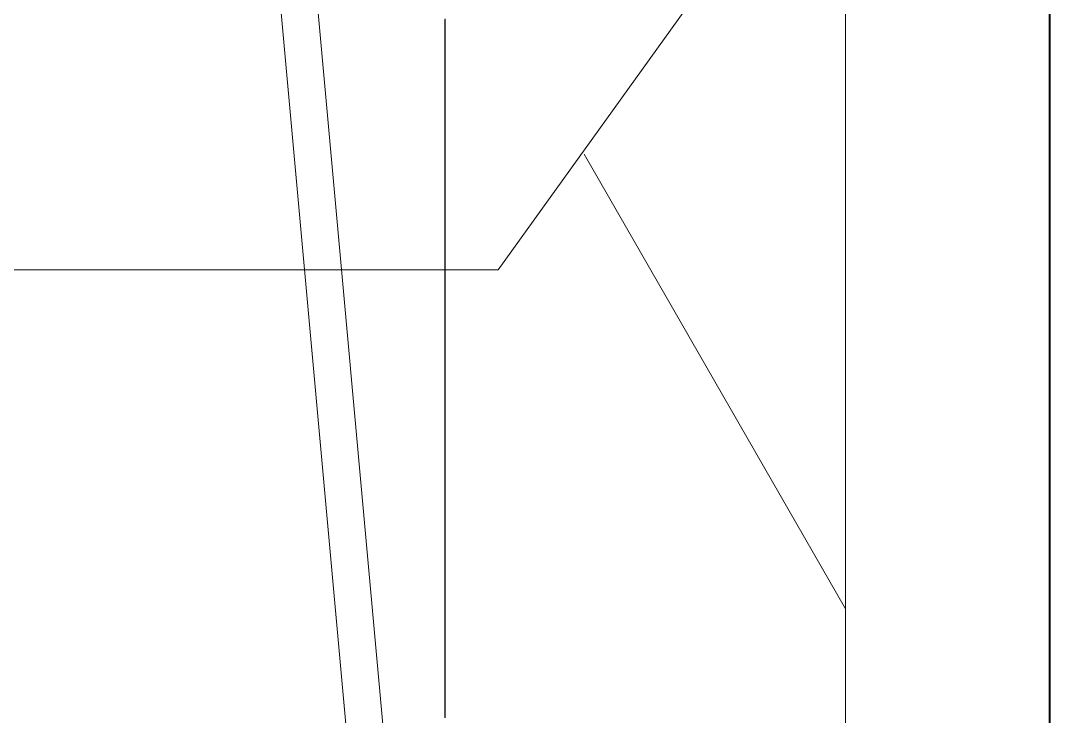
# Model space of a CAD drawing. Extents: x 65572 to 72871, y 30718 to 33858.
# Drawn here: x 65707.98 to 65710.501, y 32284.437 to 32286.141 of the extents above; entities that cross this region are included whole.
import ezdxf

# ---------------------------------------------------------------- set-up
doc = ezdxf.new("R2010")
doc.units = 0
doc.header["$LTSCALE"] = 0.5
doc.header["$MEASUREMENT"] = 0
doc.layers.get('0').update_dxf_attribs({"color": 20, "linetype": 'CONTINUOUS'})
for name, color, linetype, lineweight in [('Framing', 142, 'CONTINUOUS', 13), ('Layout', 154, 'CONTINUOUS', 5), ('Structure', 7, 'CONTINUOUS', 40)]:
    doc.layers.add(name, color=color, linetype=linetype, lineweight=lineweight)

# ---------------------------------------------------------------- blocks, each defined once
blk = doc.blocks.new('12fstg01')
at = {"color": 0, "linetype": 'ByBlock'}
for p, q in [((0.181428, 0.017898), (0.181428, 0.056002)), ((0.206338, 0), (0.181428, 0.017898)), ((0.163991, 0), (0.187379, 0.01347)), ((0.119707, 0), (0.163991, 0))]:
    blk.add_line(p, q, dxfattribs=at)

msp = doc.modelspace()

# ---------------------------------------------------------------- linework, layer by layer
at = {"layer": 'Framing'}
msp.add_line((65710.00134, 32435.914212), (65710.00134, 32239.968035), dxfattribs=at)
at = {"layer": 'Layout', "linetype": 'ByBlock'}
for p, q in [((65708.020239, 32293.740525), (65709.019922, 32282.744013)), ((65709.020244, 32282.739827), (65708.020239, 32293.739881)), ((65708.020239, 32292.738824), (65709.019922, 32281.742312))]:
    msp.add_line(p, q, dxfattribs=at)
msp.add_lwpolyline([(65709.019922, 32284.434115), (65709.019922, 32284.437397), (65709.019922, 32284.440678), (65709.019922, 32284.44396), (65709.019922, 32284.447242), (65709.019922, 32284.450524), (65709.019922, 32284.453805), (65709.019922, 32284.457087), (65709.019922, 32284.460369), (65709.019922, 32284.463651), (65709.019922, 32284.466932), (65709.019922, 32284.470214), (65709.019922, 32284.473496), (65709.019922, 32284.476777), (65709.019922, 32284.480059), (65709.019922, 32284.483341), (65709.019922, 32284.486623), (65709.019922, 32284.489904), (65709.019922, 32284.493186), (65709.019922, 32284.496468), (65709.019922, 32284.49975), (65709.019922, 32284.503031), (65709.019922, 32284.506313), (65709.019922, 32284.509595), (65709.019922, 32284.512877), (65709.019922, 32284.516158), (65709.019922, 32284.51944), (65709.019922, 32284.522722), (65709.019922, 32284.526003), (65709.019922, 32284.529285), (65709.019922, 32284.532567), (65709.019922, 32284.535849), (65709.019922, 32284.53913), (65709.019922, 32284.542412), (65709.019922, 32284.545694), (65709.019922, 32284.548976), (65709.019922, 32284.552257), (65709.019922, 32284.555539), (65709.019922, 32284.558821), (65709.019922, 32284.562103), (65709.019922, 32284.565384), (65709.019922, 32284.568666), (65709.019922, 32284.571948), (65709.019922, 32284.575229), (65709.019922, 32284.578511), (65709.019922, 32284.581793), (65709.019922, 32284.585075), (65709.019922, 32284.588356), (65709.019922, 32284.591638), (65709.019922, 32284.59492), (65709.019922, 32284.598202), (65709.019922, 32284.601483), (65709.019922, 32284.604765), (65709.019922, 32284.608047), (65709.019922, 32284.611329), (65709.019922, 32284.61461), (65709.019922, 32284.617892), (65709.019922, 32284.621174), (65709.019922, 32284.624455), (65709.019922, 32284.627737), (65709.019922, 32284.631019), (65709.019922, 32284.634301), (65709.019922, 32284.637582), (65709.019922, 32284.640864), (65709.019922, 32284.644146), (65709.019922, 32284.647428), (65709.019922, 32284.650709), (65709.019922, 32284.653991), (65709.019922, 32284.657273), (65709.019922, 32284.660555), (65709.019922, 32284.663836), (65709.019922, 32284.667118), (65709.019922, 32284.6704), (65709.019922, 32284.673682), (65709.019922, 32284.676963), (65709.019922, 32284.680245), (65709.019922, 32284.683527), (65709.019922, 32284.686808), (65709.019922, 32284.69009), (65709.019922, 32284.693372), (65709.019922, 32284.696654), (65709.019922, 32284.699935), (65709.019922, 32284.703217), (65709.019922, 32284.706499), (65709.019922, 32284.709781), (65709.019922, 32284.713062), (65709.019922, 32284.716344), (65709.019922, 32284.719626), (65709.019922, 32284.722908), (65709.019922, 32284.726189), (65709.019922, 32284.729471), (65709.019922, 32284.732753), (65709.019922, 32284.736034), (65709.019922, 32284.739316), (65709.019922, 32284.742598), (65709.019922, 32284.74588), (65709.019922, 32284.749161), (65709.019922, 32284.752443), (65709.019922, 32284.755725), (65709.019922, 32284.759007), (65709.019922, 32284.762288), (65709.019922, 32284.76557), (65709.019922, 32284.768852), (65709.019922, 32284.772134), (65709.019922, 32284.775415), (65709.019922, 32284.778697), (65709.019922, 32284.781979), (65709.019922, 32284.78526), (65709.019922, 32284.788542), (65709.019922, 32284.791824), (65709.019922, 32284.795106), (65709.019922, 32284.798387), (65709.019922, 32284.801669), (65709.019922, 32284.804951), (65709.019922, 32284.808233), (65709.019922, 32284.811514), (65709.019922, 32284.814796), (65709.019922, 32284.818078), (65709.019922, 32284.82136), (65709.019922, 32284.824641), (65709.019922, 32284.827923), (65709.019922, 32284.831205), (65709.019922, 32284.834486), (65709.019922, 32284.837768), (65709.019922, 32284.84105), (65709.019922, 32284.844332), (65709.019922, 32284.847613), (65709.019922, 32284.850895), (65709.019922, 32284.854177), (65709.019922, 32284.857459), (65709.019922, 32284.86074), (65709.019922, 32284.864022), (65709.019922, 32284.867304), (65709.019922, 32284.870586), (65709.019922, 32284.873867), (65709.019922, 32284.877149), (65709.019922, 32284.880431), (65709.019922, 32284.883713), (65709.019922, 32284.886994), (65709.019922, 32284.890276), (65709.019922, 32284.893558), (65709.019922, 32284.896839), (65709.019922, 32284.900121), (65709.019922, 32284.903403), (65709.019922, 32284.906685), (65709.019922, 32284.909966), (65709.019922, 32284.913248), (65709.019922, 32284.91653), (65709.019922, 32284.919812), (65709.019922, 32284.923093), (65709.019922, 32284.926375), (65709.019922, 32284.929657), (65709.019922, 32284.932939), (65709.019922, 32284.93622), (65709.019922, 32284.939502), (65709.019922, 32284.942784), (65709.019922, 32284.946065), (65709.019922, 32284.949347), (65709.019922, 32284.952629), (65709.019922, 32284.955911), (65709.019922, 32284.959192), (65709.019922, 32284.962474), (65709.019922, 32284.965756), (65709.019922, 32284.969038), (65709.019922, 32284.972319), (65709.019922, 32284.975601), (65709.019922, 32284.978883), (65709.019922, 32284.982165), (65709.019922, 32284.985446), (65709.019922, 32284.988728), (65709.019922, 32284.99201), (65709.019922, 32284.995291), (65709.019922, 32284.998573), (65709.019922, 32285.001855), (65709.019922, 32285.005137), (65709.019922, 32285.008418), (65709.019922, 32285.0117), (65709.019922, 32285.014982), (65709.019922, 32285.018264), (65709.019922, 32285.021545), (65709.019922, 32285.024827), (65709.019922, 32285.028109), (65709.019922, 32285.031391), (65709.019922, 32285.034672), (65709.019922, 32285.037954), (65709.019922, 32285.041236), (65709.019922, 32285.044517), (65709.019922, 32285.047799), (65709.019922, 32285.051081), (65709.019922, 32285.054363), (65709.019922, 32285.057644), (65709.019922, 32285.060926), (65709.019922, 32285.064208), (65709.019922, 32285.06749), (65709.019922, 32285.070771), (65709.019922, 32285.074053), (65709.019922, 32285.077335), (65709.019922, 32285.080617), (65709.019922, 32285.083898), (65709.019922, 32285.08718), (65709.019922, 32285.090462), (65709.019922, 32285.093743), (65709.019922, 32285.097025), (65709.019922, 32285.100307), (65709.019922, 32285.103589), (65709.019922, 32285.10687), (65709.019922, 32285.110152), (65709.019922, 32285.113434), (65709.019922, 32285.116716), (65709.019922, 32285.119997), (65709.019922, 32285.123279), (65709.019922, 32285.126561), (65709.019922, 32285.129843), (65709.019922, 32285.133124), (65709.019922, 32285.136406), (65709.019922, 32285.139688), (65709.019922, 32285.14297), (65709.019922, 32285.146251), (65709.019922, 32285.149533), (65709.019922, 32285.152815), (65709.019922, 32285.156096), (65709.019922, 32285.159378), (65709.019922, 32285.16266), (65709.019922, 32285.165942), (65709.019922, 32285.169223), (65709.019922, 32285.172505), (65709.019922, 32285.175787), (65709.019922, 32285.179069), (65709.019922, 32285.18235), (65709.019922, 32285.185632), (65709.019922, 32285.188914), (65709.019922, 32285.192196), (65709.019922, 32285.195477), (65709.019922, 32285.198759), (65709.019922, 32285.202041), (65709.019922, 32285.205322), (65709.019922, 32285.208604), (65709.019922, 32285.211886), (65709.019922, 32285.215168), (65709.019922, 32285.218449), (65709.019922, 32285.221731), (65709.019922, 32285.225013), (65709.019922, 32285.228295), (65709.019922, 32285.231576), (65709.019922, 32285.234858), (65709.019922, 32285.23814), (65709.019922, 32285.241422), (65709.019922, 32285.244703), (65709.019922, 32285.247985), (65709.019922, 32285.251267), (65709.019922, 32285.254548), (65709.019922, 32285.25783), (65709.019922, 32285.261112), (65709.019922, 32285.264394), (65709.019922, 32285.267675), (65709.019922, 32285.270957), (65709.019922, 32285.274239), (65709.019922, 32285.277521), (65709.019922, 32285.280802), (65709.019922, 32285.284084), (65709.019922, 32285.287366), (65709.019922, 32285.290648), (65709.019922, 32285.293929), (65709.019922, 32285.297211), (65709.019922, 32285.300493), (65709.019922, 32285.303774), (65709.019922, 32285.307056), (65709.019922, 32285.310338), (65709.019922, 32285.31362), (65709.019922, 32285.316901), (65709.019922, 32285.320183), (65709.019922, 32285.323465), (65709.019922, 32285.326747), (65709.019922, 32285.330028), (65709.019922, 32285.33331), (65709.019922, 32285.336592), (65709.019922, 32285.339874), (65709.019922, 32285.343155), (65709.019922, 32285.346437), (65709.019922, 32285.349719), (65709.019922, 32285.353001), (65709.019922, 32285.356282), (65709.019922, 32285.359564), (65709.019922, 32285.363386), (65709.019922, 32285.367747), (65709.019922, 32285.372109), (65709.019922, 32285.376471), (65709.019922, 32285.380832), (65709.019922, 32285.385194), (65709.019922, 32285.389556), (65709.019922, 32285.393917), (65709.019922, 32285.398279), (65709.019922, 32285.40264), (65709.019922, 32285.407002), (65709.019922, 32285.411364), (65709.019922, 32285.415725), (65709.019922, 32285.420087), (65709.019922, 32285.424449), (65709.019922, 32285.42881), (65709.019922, 32285.433172), (65709.019922, 32285.437534), (65709.019922, 32285.441895), (65709.019922, 32285.446257), (65709.019922, 32285.450619), (65709.019922, 32285.45498), (65709.019922, 32285.459342), (65709.019922, 32285.463704), (65709.019922, 32285.468065), (65709.019922, 32285.472427), (65709.019922, 32285.476789), (65709.019922, 32285.48115), (65709.019922, 32285.485512), (65709.019922, 32285.489873), (65709.019922, 32285.494235), (65709.019922, 32285.498597), (65709.019922, 32285.502958), (65709.019922, 32285.50732), (65709.019922, 32285.511682), (65709.019922, 32285.516043), (65709.019922, 32285.520405), (65709.019922, 32285.524767), (65709.019922, 32285.529128), (65709.019922, 32285.53349), (65709.019922, 32285.537852), (65709.019922, 32285.542213), (65709.019922, 32285.546575), (65709.019922, 32285.550937), (65709.019922, 32285.555298), (65709.019922, 32285.55966), (65709.019922, 32285.564021), (65709.019922, 32285.568383), (65709.019922, 32285.572745), (65709.019922, 32285.577106), (65709.019922, 32285.581468), (65709.019922, 32285.58583), (65709.019922, 32285.590191), (65709.019922, 32285.594553), (65709.019922, 32285.598915), (65709.019922, 32285.603276), (65709.019922, 32285.607638), (65709.019922, 32285.612), (65709.019922, 32285.616361), (65709.019922, 32285.620723), (65709.019922, 32285.625085), (65709.019922, 32285.629446), (65709.019922, 32285.633808), (65709.019922, 32285.638169), (65709.019922, 32285.642531), (65709.019922, 32285.646893), (65709.019922, 32285.651254), (65709.019922, 32285.655616), (65709.019922, 32285.659978), (65709.019922, 32285.664339), (65709.019922, 32285.668701), (65709.019922, 32285.673063), (65709.019922, 32285.677424), (65709.019922, 32285.681786), (65709.019922, 32285.686148), (65709.019922, 32285.690509), (65709.019922, 32285.694871), (65709.019922, 32285.699233), (65709.019922, 32285.703594), (65709.019922, 32285.707956), (65709.019922, 32285.712317), (65709.019922, 32285.716679), (65709.019922, 32285.721041), (65709.019922, 32285.725402), (65709.019922, 32285.729764), (65709.019922, 32285.734126), (65709.019922, 32285.738487), (65709.019922, 32285.742849), (65709.019922, 32285.747211), (65709.019922, 32285.751572), (65709.019922, 32285.755934), (65709.019922, 32285.760296), (65709.019922, 32285.764657), (65709.019922, 32285.769019), (65709.019922, 32285.773381), (65709.019922, 32285.777742), (65709.019922, 32285.782104), (65709.019922, 32285.786466), (65709.019922, 32285.790827), (65709.019922, 32285.795189), (65709.019922, 32285.79955), (65709.019922, 32285.803912), (65709.019922, 32285.808274), (65709.019922, 32285.812635), (65709.019922, 32285.816997), (65709.019922, 32285.821359), (65709.019922, 32285.82572), (65709.019922, 32285.830082), (65709.019922, 32285.834444), (65709.019922, 32285.838805), (65709.019922, 32285.843167), (65709.019922, 32285.847529), (65709.019922, 32285.85189), (65709.019922, 32285.856252), (65709.019922, 32285.860614), (65709.019922, 32285.864975), (65709.019922, 32285.869337), (65709.019922, 32285.873698), (65709.019922, 32285.87806), (65709.019922, 32285.882422), (65709.019922, 32285.886783), (65709.019922, 32285.891145), (65709.019922, 32285.895507), (65709.019922, 32285.899868), (65709.019922, 32285.90423), (65709.019922, 32285.908592), (65709.019922, 32285.912953), (65709.019922, 32285.917315), (65709.019922, 32285.921677), (65709.019922, 32285.926038), (65709.019922, 32285.9304), (65709.019922, 32285.934762), (65709.019922, 32285.939123), (65709.019922, 32285.943485), (65709.019922, 32285.947846), (65709.019922, 32285.952208), (65709.019922, 32285.95657), (65709.019922, 32285.960931), (65709.019922, 32285.965293), (65709.019922, 32285.969655), (65709.019922, 32285.974016), (65709.019922, 32285.978378), (65709.019922, 32285.98274), (65709.019922, 32285.987101), (65709.019922, 32285.991463), (65709.019922, 32285.995825), (65709.019922, 32286.000186), (65709.019922, 32286.004548), (65709.019922, 32286.00891), (65709.019922, 32286.013271), (65709.019922, 32286.017633), (65709.019922, 32286.021994), (65709.019922, 32286.026356), (65709.019922, 32286.030718), (65709.019922, 32286.035079), (65709.019922, 32286.039441), (65709.019922, 32286.043803), (65709.019922, 32286.048164), (65709.019922, 32286.052526), (65709.019922, 32286.056888), (65709.019922, 32286.061249), (65709.019922, 32286.065611), (65709.019922, 32286.069973), (65709.019922, 32286.074334), (65709.019922, 32286.078696), (65709.019922, 32286.083058), (65709.019922, 32286.087419), (65709.019922, 32286.091781), (65709.019922, 32286.096143), (65709.019922, 32286.100504), (65709.019922, 32286.104866), (65709.019922, 32286.109227), (65709.019922, 32286.113589), (65709.019922, 32286.117951), (65709.019922, 32286.122312), (65709.019922, 32286.126674), (65709.019922, 32286.131036), (65709.019922, 32286.135397), (65709.019922, 32286.139759), (65709.019922, 32286.144121)], dxfattribs=at)
at = {"layer": 'Layout', "linetype": 'ByBlock', "flags": 128}
msp.add_lwpolyline([(65709.020244, 32284.433756), (65709.020244, 32284.437039), (65709.020244, 32284.440322), (65709.020244, 32284.443604), (65709.020244, 32284.446887), (65709.020244, 32284.45017), (65709.020244, 32284.453453), (65709.020244, 32284.456736), (65709.020244, 32284.460018), (65709.020244, 32284.463301), (65709.020244, 32284.466584), (65709.020244, 32284.469867), (65709.020244, 32284.47315), (65709.020244, 32284.476432), (65709.020244, 32284.479715), (65709.020244, 32284.482998), (65709.020244, 32284.486281), (65709.020244, 32284.489564), (65709.020244, 32284.492846), (65709.020244, 32284.496129), (65709.020244, 32284.499412), (65709.020244, 32284.502695), (65709.020244, 32284.505977), (65709.020244, 32284.50926), (65709.020244, 32284.512543), (65709.020244, 32284.515826), (65709.020244, 32284.519109), (65709.020244, 32284.522391), (65709.020244, 32284.525674), (65709.020244, 32284.528957), (65709.020244, 32284.53224), (65709.020244, 32284.535523), (65709.020244, 32284.538805), (65709.020244, 32284.542088), (65709.020244, 32284.545371), (65709.020244, 32284.548654), (65709.020244, 32284.551937), (65709.020244, 32284.555219), (65709.020244, 32284.558502), (65709.020244, 32284.561785), (65709.020244, 32284.565068), (65709.020244, 32284.568351), (65709.020244, 32284.571633), (65709.020244, 32284.574916), (65709.020244, 32284.578199), (65709.020244, 32284.581482), (65709.020244, 32284.584764), (65709.020244, 32284.588047), (65709.020244, 32284.59133), (65709.020244, 32284.594613), (65709.020244, 32284.597896), (65709.020244, 32284.601178), (65709.020244, 32284.604461), (65709.020244, 32284.607744), (65709.020244, 32284.611027), (65709.020244, 32284.61431), (65709.020244, 32284.617592), (65709.020244, 32284.620875), (65709.020244, 32284.624158), (65709.020244, 32284.627441), (65709.020244, 32284.630724), (65709.020244, 32284.634006), (65709.020244, 32284.637289), (65709.020244, 32284.640572), (65709.020244, 32284.643855), (65709.020244, 32284.647137), (65709.020244, 32284.65042), (65709.020244, 32284.653703), (65709.020244, 32284.656986), (65709.020244, 32284.660269), (65709.020244, 32284.663551), (65709.020244, 32284.666834), (65709.020244, 32284.670117), (65709.020244, 32284.6734), (65709.020244, 32284.676683), (65709.020244, 32284.679965), (65709.020244, 32284.683248), (65709.020244, 32284.686531), (65709.020244, 32284.689814), (65709.020244, 32284.693097), (65709.020244, 32284.696379), (65709.020244, 32284.699662), (65709.020244, 32284.702945), (65709.020244, 32284.706228), (65709.020244, 32284.709511), (65709.020244, 32284.712793), (65709.020244, 32284.716076), (65709.020244, 32284.719359), (65709.020244, 32284.722642), (65709.020244, 32284.725924), (65709.020244, 32284.729207), (65709.020244, 32284.73249), (65709.020244, 32284.735773), (65709.020244, 32284.739056), (65709.020244, 32284.742338), (65709.020244, 32284.745621), (65709.020244, 32284.748904), (65709.020244, 32284.752187), (65709.020244, 32284.75547), (65709.020244, 32284.758752), (65709.020244, 32284.762035), (65709.020244, 32284.765318), (65709.020244, 32284.768601), (65709.020244, 32284.771884), (65709.020244, 32284.775166), (65709.020244, 32284.778449), (65709.020244, 32284.781732), (65709.020244, 32284.785015), (65709.020244, 32284.788298), (65709.020244, 32284.79158), (65709.020244, 32284.794863), (65709.020244, 32284.798146), (65709.020244, 32284.801429), (65709.020244, 32284.804711), (65709.020244, 32284.807994), (65709.020244, 32284.811277), (65709.020244, 32284.81456), (65709.020244, 32284.817843), (65709.020244, 32284.821125), (65709.020244, 32284.824408), (65709.020244, 32284.827691), (65709.020244, 32284.830974), (65709.020244, 32284.834257), (65709.020244, 32284.837539), (65709.020244, 32284.840822), (65709.020244, 32284.844105), (65709.020244, 32284.847388), (65709.020244, 32284.850671), (65709.020244, 32284.853953), (65709.020244, 32284.857236), (65709.020244, 32284.860519), (65709.020244, 32284.863802), (65709.020244, 32284.867085), (65709.020244, 32284.870367), (65709.020244, 32284.87365), (65709.020244, 32284.876933), (65709.020244, 32284.880216), (65709.020244, 32284.883498), (65709.020244, 32284.886781), (65709.020244, 32284.890064), (65709.020244, 32284.893347), (65709.020244, 32284.89663), (65709.020244, 32284.899912), (65709.020244, 32284.903195), (65709.020244, 32284.906478), (65709.020244, 32284.909761), (65709.020244, 32284.913044), (65709.020244, 32284.916326), (65709.020244, 32284.919609), (65709.020244, 32284.922892), (65709.020244, 32284.926175), (65709.020244, 32284.929458), (65709.020244, 32284.93274), (65709.020244, 32284.936023), (65709.020244, 32284.939306), (65709.020244, 32284.942589), (65709.020244, 32284.945872), (65709.020244, 32284.949154), (65709.020244, 32284.952437), (65709.020244, 32284.95572), (65709.020244, 32284.959003), (65709.020244, 32284.962285), (65709.020244, 32284.965568), (65709.020244, 32284.968851), (65709.020244, 32284.972134), (65709.020244, 32284.975417), (65709.020244, 32284.978699), (65709.020244, 32284.981982), (65709.020244, 32284.985265), (65709.020244, 32284.988548), (65709.020244, 32284.991831), (65709.020244, 32284.995113), (65709.020244, 32284.998396), (65709.020244, 32285.001679), (65709.020244, 32285.004962), (65709.020244, 32285.008245), (65709.020244, 32285.011527), (65709.020244, 32285.01481), (65709.020244, 32285.018093), (65709.020244, 32285.021376), (65709.020244, 32285.024659), (65709.020244, 32285.027941), (65709.020244, 32285.031224), (65709.020244, 32285.034507), (65709.020244, 32285.03779), (65709.020244, 32285.041072), (65709.020244, 32285.044355), (65709.020244, 32285.047638), (65709.020244, 32285.050921), (65709.020244, 32285.054204), (65709.020244, 32285.057486), (65709.020244, 32285.060769), (65709.020244, 32285.064052), (65709.020244, 32285.067335), (65709.020244, 32285.070618), (65709.020244, 32285.0739), (65709.020244, 32285.077183), (65709.020244, 32285.080466), (65709.020244, 32285.083749), (65709.020244, 32285.087032), (65709.020244, 32285.090314), (65709.020244, 32285.093597), (65709.020244, 32285.09688), (65709.020244, 32285.100163), (65709.020244, 32285.103445), (65709.020244, 32285.106728), (65709.020244, 32285.110011), (65709.020244, 32285.113294), (65709.020244, 32285.116577), (65709.020244, 32285.119859), (65709.020244, 32285.123142), (65709.020244, 32285.126425), (65709.020244, 32285.129708), (65709.020244, 32285.132991), (65709.020244, 32285.136273), (65709.020244, 32285.139556), (65709.020244, 32285.142839), (65709.020244, 32285.146122), (65709.020244, 32285.149405), (65709.020244, 32285.152687), (65709.020244, 32285.15597), (65709.020244, 32285.159253), (65709.020244, 32285.162536), (65709.020244, 32285.165819), (65709.020244, 32285.169101), (65709.020244, 32285.172384), (65709.020244, 32285.175667), (65709.020244, 32285.17895), (65709.020244, 32285.182232), (65709.020244, 32285.185515), (65709.020244, 32285.188798), (65709.020244, 32285.192081), (65709.020244, 32285.195364), (65709.020244, 32285.198646), (65709.020244, 32285.201929), (65709.020244, 32285.205212), (65709.020244, 32285.208495), (65709.020244, 32285.211778), (65709.020244, 32285.21506), (65709.020244, 32285.218343), (65709.020244, 32285.221626), (65709.020244, 32285.224909), (65709.020244, 32285.228192), (65709.020244, 32285.231474), (65709.020244, 32285.234757), (65709.020244, 32285.23804), (65709.020244, 32285.241323), (65709.020244, 32285.244606), (65709.020244, 32285.247888), (65709.020244, 32285.251171), (65709.020244, 32285.254454), (65709.020244, 32285.257737), (65709.020244, 32285.261019), (65709.020244, 32285.264302), (65709.020244, 32285.267585), (65709.020244, 32285.270868), (65709.020244, 32285.274151), (65709.020244, 32285.277433), (65709.020244, 32285.280716), (65709.020244, 32285.283999), (65709.020244, 32285.287282), (65709.020244, 32285.290565), (65709.020244, 32285.293847), (65709.020244, 32285.29713), (65709.020244, 32285.300413), (65709.020244, 32285.303696), (65709.020244, 32285.306979), (65709.020244, 32285.310261), (65709.020244, 32285.313544), (65709.020244, 32285.316827), (65709.020244, 32285.32011), (65709.020244, 32285.323393), (65709.020244, 32285.326675), (65709.020244, 32285.329958), (65709.020244, 32285.333241), (65709.020244, 32285.336524), (65709.020244, 32285.339806), (65709.020244, 32285.343089), (65709.020244, 32285.346372), (65709.020244, 32285.349655), (65709.020244, 32285.352938), (65709.020244, 32285.35622), (65709.020244, 32285.360043), (65709.020244, 32285.364406), (65709.020244, 32285.368769), (65709.020244, 32285.373133), (65709.020244, 32285.377496), (65709.020244, 32285.381859), (65709.020244, 32285.386222), (65709.020244, 32285.390585), (65709.020244, 32285.394948), (65709.020244, 32285.399311), (65709.020244, 32285.403674), (65709.020244, 32285.408037), (65709.020244, 32285.4124), (65709.020244, 32285.416763), (65709.020244, 32285.421126), (65709.020244, 32285.425489), (65709.020244, 32285.429852), (65709.020244, 32285.434215), (65709.020244, 32285.438578), (65709.020244, 32285.442941), (65709.020244, 32285.447304), (65709.020244, 32285.451667), (65709.020244, 32285.456031), (65709.020244, 32285.460394), (65709.020244, 32285.464757), (65709.020244, 32285.46912), (65709.020244, 32285.473483), (65709.020244, 32285.477846), (65709.020244, 32285.482209), (65709.020244, 32285.486572), (65709.020244, 32285.490935), (65709.020244, 32285.495298), (65709.020244, 32285.499661), (65709.020244, 32285.504024), (65709.020244, 32285.508387), (65709.020244, 32285.51275), (65709.020244, 32285.517113), (65709.020244, 32285.521476), (65709.020244, 32285.525839), (65709.020244, 32285.530202), (65709.020244, 32285.534565), (65709.020244, 32285.538929), (65709.020244, 32285.543292), (65709.020244, 32285.547655), (65709.020244, 32285.552018), (65709.020244, 32285.556381), (65709.020244, 32285.560744), (65709.020244, 32285.565107), (65709.020244, 32285.56947), (65709.020244, 32285.573833), (65709.020244, 32285.578196), (65709.020244, 32285.582559), (65709.020244, 32285.586922), (65709.020244, 32285.591285), (65709.020244, 32285.595648), (65709.020244, 32285.600011), (65709.020244, 32285.604374), (65709.020244, 32285.608737), (65709.020244, 32285.6131), (65709.020244, 32285.617463), (65709.020244, 32285.621827), (65709.020244, 32285.62619), (65709.020244, 32285.630553), (65709.020244, 32285.634916), (65709.020244, 32285.639279), (65709.020244, 32285.643642), (65709.020244, 32285.648005), (65709.020244, 32285.652368), (65709.020244, 32285.656731), (65709.020244, 32285.661094), (65709.020244, 32285.665457), (65709.020244, 32285.66982), (65709.020244, 32285.674183), (65709.020244, 32285.678546), (65709.020244, 32285.682909), (65709.020244, 32285.687272), (65709.020244, 32285.691635), (65709.020244, 32285.695998), (65709.020244, 32285.700361), (65709.020244, 32285.704725), (65709.020244, 32285.709088), (65709.020244, 32285.713451), (65709.020244, 32285.717814), (65709.020244, 32285.722177), (65709.020244, 32285.72654), (65709.020244, 32285.730903), (65709.020244, 32285.735266), (65709.020244, 32285.739629), (65709.020244, 32285.743992), (65709.020244, 32285.748355), (65709.020244, 32285.752718), (65709.020244, 32285.757081), (65709.020244, 32285.761444), (65709.020244, 32285.765807), (65709.020244, 32285.77017), (65709.020244, 32285.774533), (65709.020244, 32285.778896), (65709.020244, 32285.783259), (65709.020244, 32285.787623), (65709.020244, 32285.791986), (65709.020244, 32285.796349), (65709.020244, 32285.800712), (65709.020244, 32285.805075), (65709.020244, 32285.809438), (65709.020244, 32285.813801), (65709.020244, 32285.818164), (65709.020244, 32285.822527), (65709.020244, 32285.82689), (65709.020244, 32285.831253), (65709.020244, 32285.835616), (65709.020244, 32285.839979), (65709.020244, 32285.844342), (65709.020244, 32285.848705), (65709.020244, 32285.853068), (65709.020244, 32285.857431), (65709.020244, 32285.861794), (65709.020244, 32285.866157), (65709.020244, 32285.870521), (65709.020244, 32285.874884), (65709.020244, 32285.879247), (65709.020244, 32285.88361), (65709.020244, 32285.887973), (65709.020244, 32285.892336), (65709.020244, 32285.896699), (65709.020244, 32285.901062), (65709.020244, 32285.905425), (65709.020244, 32285.909788), (65709.020244, 32285.914151), (65709.020244, 32285.918514), (65709.020244, 32285.922877), (65709.020244, 32285.92724), (65709.020244, 32285.931603), (65709.020244, 32285.935966), (65709.020244, 32285.940329), (65709.020244, 32285.944692), (65709.020244, 32285.949055), (65709.020244, 32285.953419), (65709.020244, 32285.957782), (65709.020244, 32285.962145), (65709.020244, 32285.966508), (65709.020244, 32285.970871), (65709.020244, 32285.975234), (65709.020244, 32285.979597), (65709.020244, 32285.98396), (65709.020244, 32285.988323), (65709.020244, 32285.992686), (65709.020244, 32285.997049), (65709.020244, 32286.001412), (65709.020244, 32286.005775), (65709.020244, 32286.010138), (65709.020244, 32286.014501), (65709.020244, 32286.018864), (65709.020244, 32286.023227), (65709.020244, 32286.02759), (65709.020244, 32286.031953), (65709.020244, 32286.036317), (65709.020244, 32286.04068), (65709.020244, 32286.045043), (65709.020244, 32286.049406), (65709.020244, 32286.053769), (65709.020244, 32286.058132), (65709.020244, 32286.062495), (65709.020244, 32286.066858), (65709.020244, 32286.071221), (65709.020244, 32286.075584), (65709.020244, 32286.079947), (65709.020244, 32286.08431), (65709.020244, 32286.088673), (65709.020244, 32286.093036), (65709.020244, 32286.097399), (65709.020244, 32286.101762), (65709.020244, 32286.106125), (65709.020244, 32286.110488), (65709.020244, 32286.114851), (65709.020244, 32286.119215), (65709.020244, 32286.123578), (65709.020244, 32286.127941), (65709.020244, 32286.132304), (65709.020244, 32286.136667), (65709.020244, 32286.14103), (65709.020244, 32286.145393)], dxfattribs=at)
at = {"layer": 'Structure'}
msp.add_line((65710.50134, 32454.149017), (65710.50134, 32220.71433), dxfattribs=at)

# ---------------------------------------------------------------- block references
at = {"layer": 'Layout', "linetype": 'ByBlock', "xscale": 47.58705652932135, "yscale": 47.58705652932135, "zscale": 47.58705652932135, "rotation": 89.99999999999999}
msp.add_blockref('12fstg01', (65710.001978, 32276.896823), dxfattribs=at)

doc.saveas('drawing.dxf')
